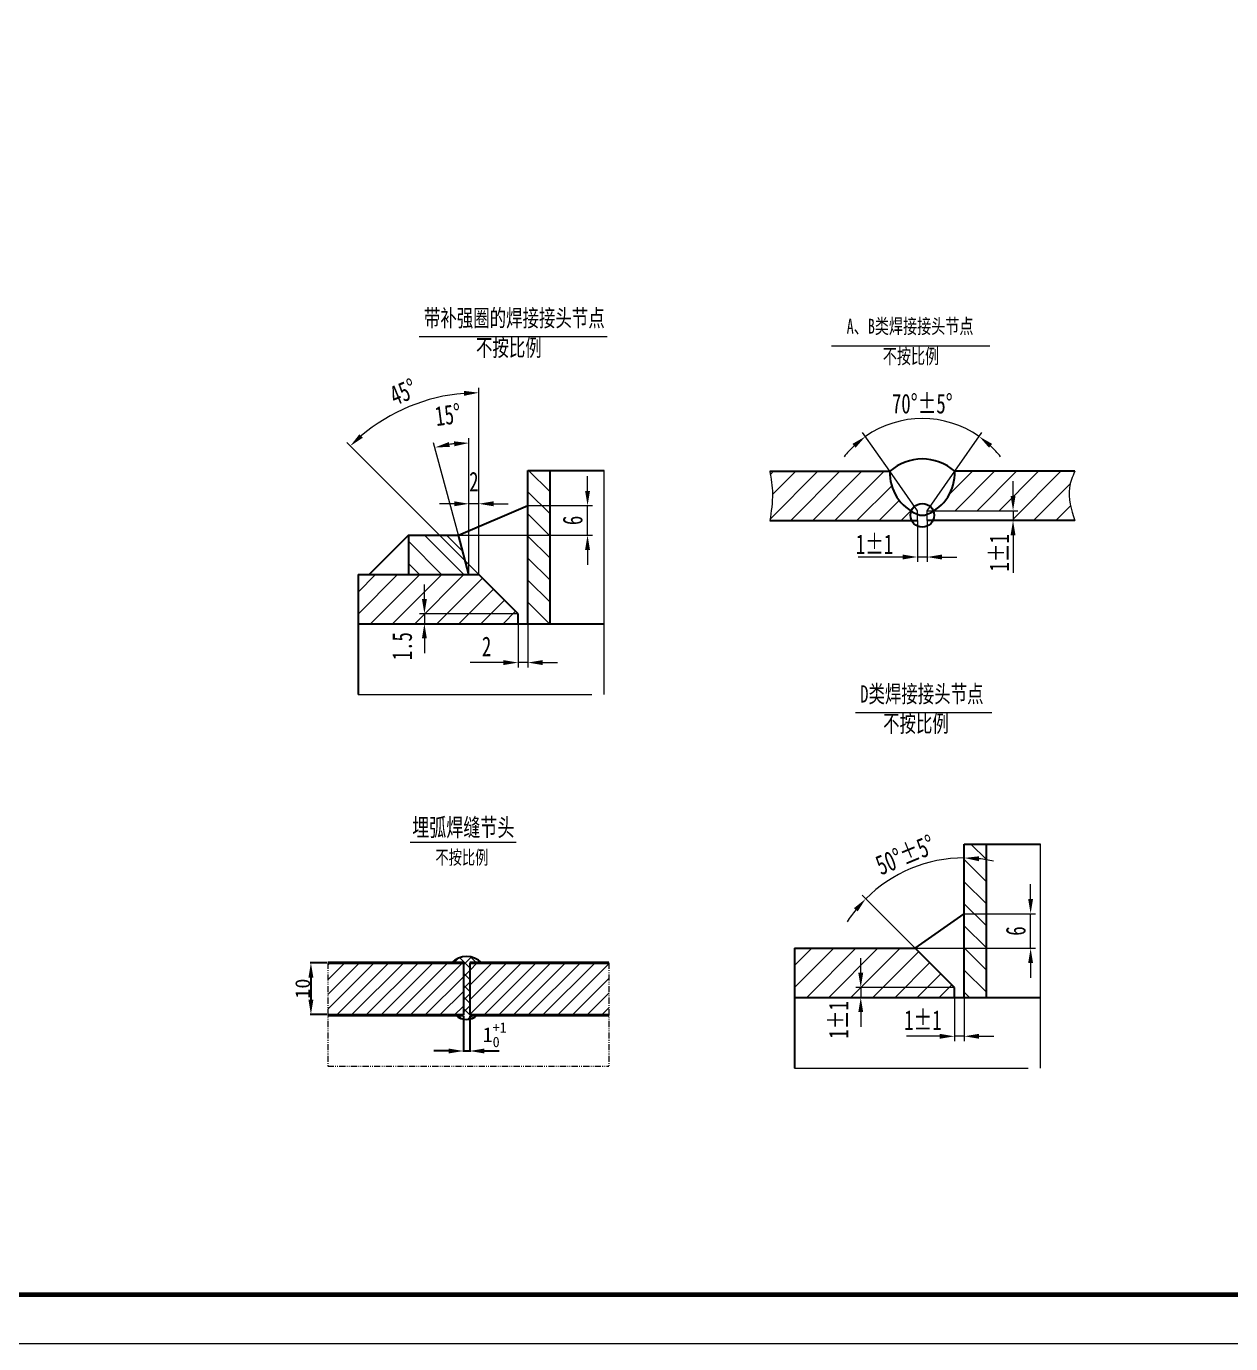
# Model space of a CAD drawing. Extents: x -6371 to 10240, y -9318 to 1396.
# Drawn here: x -491 to 3916, y -9318 to -4498 of the extents above; entities that cross this region are included whole.
import ezdxf
from ezdxf.enums import TextEntityAlignment as Align

# ---------------------------------------------------------------- set-up
doc = ezdxf.new("R2010")
doc.units = 0
doc.header["$LTSCALE"] = 25
doc.header["$PDMODE"] = 1
for name, pattern in [('JXX-L', [2.9499999999999997, 1.9, -0.25, 0.15, -0.25, 0.15, -0.25]), ('JXX-S', [1.7000000000000002, 0.9, -0.2, 0.1, -0.2, 0.1, -0.2]), ('XX-L', [1.25, 0.75, -0.5])]:
    doc.linetypes.add(name, pattern=pattern)
doc.layers.get('Defpoints').update_dxf_attribs({"linetype": 'CONTINUOUS'})
for name, color, linetype, lineweight in [('A 粗实线', 1, 'CONTINUOUS', 25), ('B 细实线', 7, 'CONTINUOUS', 15), ('C 文 字', 2, 'CONTINUOUS', 20), ('G 长虚线', 6, 'XX-L', 15), ('H 短双点线', 3, 'JXX-S', 18), ('I 长双点线', 3, 'JXX-L', 15), ('J 标注尺寸', 2, 'CONTINUOUS', 15)]:
    doc.layers.add(name, color=color, linetype=linetype, lineweight=lineweight)
doc.styles.add('HZTXT', font='SIMFANG.TTF', dxfattribs={"width": 0.75})
doc.styles.get("Standard").update_dxf_attribs({"font": 'SIMFANG.TTF'})
doc.styles.add('style2', font='SIMFANG.TTF', dxfattribs={"width": 0.7})
doc.styles.add('标题中文', font='SIMFANG.TTF', dxfattribs={"width": 0.7})
doc.dimstyles.new('通用标注4.0', dxfattribs={"dimtxt": 54, "dimasz": 54, "dimexe": 3, "dimexo": 3, "dimgap": 3, "dimtad": 1, "dimdec": 0, "dimzin": 0, "dimdsep": 46, "dimtxsty": 'Standard', "dimcen": 3, "dimadec": 0, "dimazin": 0, "dimtfac": 0.375, "dimtdec": 0, "dimtmove": 2, "dimatfit": 3, "dimfxl": 0, "dimtzin": 0, "dimarcsym": 0})

# ---------------------------------------------------------------- blocks, each defined once
blk = doc.blocks.new('*D26')
at = {"layer": 'Defpoints', "color": 0}
for p in [(3237.529882554551, 4833.701037508146), (3244.866875172898, 4832.923096402701), (3234.866875172898, 4816.319008281709), (3242.866875172898, 4808.319008281709), (3244.866875172898, 4806.319008281708)]:
    blk.add_point(p, dxfattribs=at)
at = {"layer": 'J 标注尺寸', "color": 0, "lineweight": -2}
for p, q in [((3244.866875172898, 4832.923096402701), (3244.866875172899, 4835.666970911132)), ((3234.866875172898, 4816.319008281709), (3224.114731783625, 4827.071151670984))]:
    blk.add_line(p, q, dxfattribs=at)
for start, end in [(89.99999999999905, 134.9999999999966), (77.86737145388587, 83.93368572694246), (141.0663142730532, 147.1326285461097)]:
    blk.add_arc((3244.866875172898, 4806.319008281709), 28.34796262942333, start, end, dxfattribs=at)
at = {"layer": 'J 标注尺寸', "color": 0}
for points in [[(3247.836215487091, 4834.008929804123), (3247.889129342651, 4835.00752888478), (3244.866875172899, 4834.666970911132)], [(3222.443971294357, 4824.46779932445), (3223.187503222061, 4823.799098888917), (3224.821838564812, 4826.364044889798)]]:
    blk.add_solid(points, dxfattribs=at)
at = {"layer": 'J 标注尺寸', "color": 0, "insert": (3232.870529236219, 4835.280749340962), "char_height": 4, "attachment_point": 5, "rotation": 22.499999999999368, "style": 'style2'}
blk.add_mtext('{\\f仿宋_GB2312|b0|i0|c134|p49;50°±5°}', dxfattribs=at)
blk = doc.blocks.new('*D25')
at = {"layer": 'Defpoints', "color": 0}
for p in [(3244.866875172898, 4823.321083663805), (3258.347866930999, 4823.321083663805), (3234.866875172899, 4816.319008281709)]:
    blk.add_point(p, dxfattribs=at)
at = {"layer": 'J 标注尺寸', "color": 0, "lineweight": -2}
for p, q in [((3258.347866930999, 4826.321083663805), (3258.347866930999, 4829.321083663805)), ((3244.866875172898, 4823.321083663805), (3259.347866930999, 4823.321083663805)), ((3258.347866930999, 4816.319008281709), (3258.347866930999, 4823.321083663805)), ((3234.866875172899, 4816.319008281709), (3259.347866930999, 4816.319008281709)), ((3258.347866930999, 4813.319008281709), (3258.347866930999, 4810.319008281709))]:
    blk.add_line(p, q, dxfattribs=at)
at = {"layer": 'J 标注尺寸', "color": 0}
for points in [[(3257.847866930999, 4826.321083663805), (3258.847866930999, 4826.321083663805), (3258.347866930999, 4823.321083663805)], [(3257.847866930999, 4813.319008281709), (3258.847866930999, 4813.319008281709), (3258.347866930999, 4816.319008281709)]]:
    blk.add_solid(points, dxfattribs=at)
at = {"layer": 'J 标注尺寸', "color": 0, "insert": (3255.347866930998, 4819.820045972758), "char_height": 4, "attachment_point": 5, "rotation": 90, "style": 'style2'}
blk.add_mtext('6', dxfattribs=at)
blk = doc.blocks.new('*D59')
at = {"layer": 'Defpoints', "color": 0}
for p in [(611.969990611004, -7924.322374693716), (550.524615788675, -8113.44786653043), (611.969990611004, -8113.44786653043)]:
    blk.add_point(p, dxfattribs=at)
at = {"layer": 'J 标注尺寸', "color": 0, "lineweight": -2}
for p, q in [((608.969990611004, -7924.322374693716), (547.5246157886751, -7924.322374693716)), ((550.524615788675, -7978.322374693716), (550.524615788675, -8059.44786653043)), ((608.969990611004, -8113.44786653043), (547.524615788675, -8113.44786653043))]:
    blk.add_line(p, q, dxfattribs=at)
at = {"layer": 'J 标注尺寸', "color": 0}
for points in [[(541.524615788675, -7978.322374693716), (559.524615788675, -7978.322374693716), (550.5246157886751, -7924.322374693716)], [(541.524615788675, -8059.44786653043), (559.524615788675, -8059.44786653043), (550.524615788675, -8113.44786653043)]]:
    blk.add_solid(points, dxfattribs=at)
at = {"layer": 'J 标注尺寸', "color": 0, "insert": (520.5246157886763, -8018.885120612073), "char_height": 54, "attachment_point": 5, "rotation": 90}
blk.add_mtext('10', dxfattribs=at)
blk = doc.blocks.new('*D60')
at = {"layer": 'Defpoints', "color": 0}
for p in [(1108.606582407037, -8116.322374693695), (1131.646582407042, -8116.322374693695), (1131.646582407042, -8247.066305316675)]:
    blk.add_point(p, dxfattribs=at)
at = {"layer": 'J 标注尺寸', "color": 0, "lineweight": -2}
for p, q in [((1108.606582407037, -8119.322374693695), (1108.606582407037, -8250.066305316675)), ((1131.646582407042, -8119.322374693695), (1131.646582407042, -8250.066305316675)), ((1054.606582407037, -8247.066305316675), (1000.606582407037, -8247.066305316675)), ((1108.606582407037, -8247.066305316675), (1131.646582407042, -8247.066305316675)), ((1185.646582407042, -8247.066305316675), (1239.646582407042, -8247.066305316675))]:
    blk.add_line(p, q, dxfattribs=at)
at = {"layer": 'J 标注尺寸', "color": 0}
for points in [[(1054.606582407037, -8238.066305316675), (1054.606582407037, -8256.066305316675), (1108.606582407037, -8247.066305316675)], [(1185.646582407042, -8238.066305316675), (1185.646582407042, -8256.066305316675), (1131.646582407042, -8247.066305316675)]]:
    blk.add_solid(points, dxfattribs=at)
at = {"layer": 'J 标注尺寸', "color": 0, "insert": (1222.87344963936, -8187.639682915295), "char_height": 54, "attachment_point": 5}
blk.add_mtext('\\A1;1{\\H0.7x;\\S+1^ 0;}', dxfattribs=at)
blk = doc.blocks.new('*D30')
at = {"layer": 'Defpoints', "color": 0}
for p in [(3324.119462446368, 4830.319008281709), (3336.232740201391, 4830.319008281709), (3309.975868906919, 4824.319008281709)]:
    blk.add_point(p, dxfattribs=at)
at = {"layer": 'J 标注尺寸', "color": 0, "lineweight": -2}
for p, q in [((3336.232740201391, 4833.319008281709), (3336.232740201391, 4836.319008281709)), ((3324.119462446368, 4830.319008281709), (3337.232740201391, 4830.319008281709)), ((3336.232740201391, 4824.319008281709), (3336.232740201391, 4830.319008281709)), ((3309.975868906919, 4824.319008281709), (3337.232740201391, 4824.319008281709)), ((3336.232740201391, 4821.319008281709), (3336.232740201391, 4818.319008281709))]:
    blk.add_line(p, q, dxfattribs=at)
at = {"layer": 'J 标注尺寸', "color": 0}
for points in [[(3335.732740201391, 4833.319008281709), (3336.732740201391, 4833.319008281709), (3336.232740201391, 4830.319008281709)], [(3335.732740201391, 4821.319008281709), (3336.732740201391, 4821.319008281709), (3336.232740201391, 4824.319008281709)]]:
    blk.add_solid(points, dxfattribs=at)
at = {"layer": 'J 标注尺寸', "color": 0, "insert": (3333.23274020139, 4827.31900828171), "char_height": 4, "attachment_point": 5, "rotation": 90, "style": 'style2'}
blk.add_mtext('6', dxfattribs=at)
blk = doc.blocks.new('*D29')
at = {"layer": 'Defpoints', "color": 0}
for p in [(3304.555543605838, 4852.012039314032), (3314.119462446368, 4826.07680492422), (3314.119462446369, 4816.319008281708), (3314.119462446369, 4816.319008281708), (3322.119462446368, 4808.319008281708)]:
    blk.add_point(p, dxfattribs=at)
at = {"layer": 'J 标注尺寸', "color": 0, "lineweight": -2}
for p, q in [((3314.119462446368, 4826.07680492422), (3314.119462446366, 4854.271153116112)), ((3314.119462446369, 4816.319008281708), (3287.28324347339, 4843.155227254691))]:
    blk.add_line(p, q, dxfattribs=at)
blk.add_arc((3314.119462446369, 4816.319008281708), 36.95214483440336, 94.65289850429649, 130.347101495704, dxfattribs=at)
at = {"layer": 'J 标注尺寸', "color": 0}
for points in [[(3311.101638636669, 4853.648961868828), (3311.142231679556, 4852.649786106078), (3314.119462446366, 4853.271153116111)], [(3290.534943145346, 4844.113967711472), (3289.857122803802, 4844.849195284804), (3287.990350254577, 4842.448120473505)]]:
    blk.add_solid(points, dxfattribs=at)
at = {"layer": 'J 标注尺寸', "color": 0, "insert": (3298.751833285226, 4853.419747024062), "char_height": 4, "attachment_point": 5, "rotation": 22.500000000000004, "style": 'style2'}
blk.add_mtext('45°', dxfattribs=at)
blk = doc.blocks.new('*D28')
at = {"layer": 'Defpoints', "color": 0}
for p in [(3309.789378293003, 4842.95199202451), (3309.975868906919, 4824.319008281709), (3312.119462446369, 4825.228364252725), (3312.119462446369, 4816.31900828171), (3312.119462446369, 4816.31900828171)]:
    blk.add_point(p, dxfattribs=at)
at = {"layer": 'J 标注尺寸', "color": 0, "lineweight": -2}
for p, q in [((3309.975868906919, 4824.319008281709), (3304.941189369089, 4843.108688116714)), ((3312.119462446369, 4825.228364252725), (3312.119462446369, 4844.053725695702))]:
    blk.add_line(p, q, dxfattribs=at)
blk.add_arc((3312.119462446369, 4816.31900828171), 26.73471741399256, 96.43274610756713, 98.56725389243593, dxfattribs=at)
at = {"layer": 'J 标注尺寸', "color": 0}
for points in [[(3308.238893932581, 4842.265948353451), (3308.034677613849, 4843.244874139792), (3305.200008414192, 4842.142762290425)], [(3309.096134720985, 4843.384617619028), (3309.152241541819, 4842.386192847373), (3312.119462446369, 4843.053725695702)]]:
    blk.add_solid(points, dxfattribs=at)
at = {"layer": 'J 标注尺寸', "color": 0, "insert": (3307.84672442892, 4848.773675650336), "char_height": 4, "attachment_point": 5, "rotation": 7.500000000001011, "style": 'style2'}
blk.add_mtext('15°', dxfattribs=at)
blk = doc.blocks.new('*D27')
at = {"layer": 'Defpoints', "color": 0}
for p in [(3312.119462446368, 4830.699540952155), (3312.119462446368, 4816.319008281709), (3314.119462446368, 4816.319008281709)]:
    blk.add_point(p, dxfattribs=at)
at = {"layer": 'J 标注尺寸', "color": 0, "lineweight": -2}
for p, q in [((3312.119462446368, 4816.319008281709), (3312.119462446368, 4831.699540952155)), ((3314.119462446368, 4816.319008281709), (3314.119462446368, 4831.699540952155)), ((3309.119462446368, 4830.699540952155), (3306.119462446368, 4830.699540952155)), ((3314.119462446368, 4830.699540952155), (3312.119462446368, 4830.699540952155)), ((3317.119462446368, 4830.699540952155), (3320.119462446368, 4830.699540952155))]:
    blk.add_line(p, q, dxfattribs=at)
at = {"layer": 'J 标注尺寸', "color": 0}
for points in [[(3309.119462446368, 4831.199540952155), (3309.119462446368, 4830.199540952155), (3312.119462446368, 4830.699540952155)], [(3317.119462446368, 4831.199540952155), (3317.119462446368, 4830.199540952155), (3314.119462446368, 4830.699540952155)]]:
    blk.add_solid(points, dxfattribs=at)
at = {"layer": 'J 标注尺寸', "color": 0, "insert": (3313.119462446368, 4835.199540952155), "char_height": 4, "attachment_point": 5, "style": 'style2'}
blk.add_mtext('2', dxfattribs=at)
blk = doc.blocks.new('*D20')
at = {"layer": 'Defpoints', "color": 0}
for p in [(3057.883918135711, 4137.645602098165), (3047.205497225733, 4127.329979971777), (3060.40881783709, 4127.329979971777), (3052.807157531412, 4119.329979971777), (3054.807157531412, 4119.329979971777)]:
    blk.add_point(p, dxfattribs=at)
at = {"layer": 'J 标注尺寸', "color": 0, "lineweight": -2}
for p, q in [((3047.205497225733, 4127.329979971777), (3041.670125989236, 4135.235309369756)), ((3060.40881783709, 4127.329979971777), (3065.944189073587, 4135.235309369756))]:
    blk.add_line(p, q, dxfattribs=at)
for start, end in [(54.99999999999565, 125.0000000000044), (133.5339302520783, 142.0678605041521), (37.93213949584797, 46.46606974792181)]:
    blk.add_arc((3053.807157531412, 4117.901831965035), 20.16026875055566, start, end, dxfattribs=at)
at = {"layer": 'J 标注尺寸', "color": 0}
for points in [[(3039.604619324006, 4132.904456170163), (3040.237553920406, 4132.130250902369), (3042.243702425587, 4134.416157325467)], [(3067.376761142417, 4132.130250902369), (3068.009695738817, 4132.904456170163), (3065.370612637236, 4134.416157325467)]]:
    blk.add_solid(points, dxfattribs=at)
at = {"layer": 'J 标注尺寸', "color": 0, "insert": (3053.807157531412, 4141.062100715591), "char_height": 4, "attachment_point": 5, "style": 'style2'}
blk.add_mtext('{\\f仿宋_GB2312|b0|i0|c134|p49;70°±5°}', dxfattribs=at)
blk = doc.blocks.new('D类焊接接头节点')
at = {"layer": 'J 标注尺寸'}
h = blk.add_hatch(dxfattribs=at)
h.set_pattern_fill('ANSI31', color=256, angle=90, style=0)
h.set_pattern_definition([(135, (-3239.866875172898, -4819.820045972758), (-2.245064030267288, -2.245064030267288), [])])
h.paths.add_polyline_path([(9.5, 17.6751788846459), (5, 17.6751788846459), (5, -13.50103769104862), (9.5, -13.50103769104862)])
h = blk.add_hatch(dxfattribs=at)
h.set_pattern_fill('ANSI31', color=256, style=0)
h.set_pattern_definition([(45, (-3239.866875172898, -4819.820045972758), (-2.245064030267288, 2.245064030267288), [])])
h.paths.add_polyline_path([(-29.53674107769621, -3.501037691048623), (-29.53674107769621, -13.50103769104862), (-16.05367463827133, -13.50103769104862), (-16.05367463827133, -11.50103769104862), (3.000000000000455, -11.50103769104862), (-4.999999999999544, -3.501037691048623)])
h.paths.add_polyline_path([(3, -13.50103769104862), (3, -11.50103769104862), (-16.05367463827133, -11.50103769104862), (-16.05367463827133, -13.50103769104862)])
at = {"layer": 'A 粗实线'}
for p, q in [((5, 17.6751788846459), (20.46345910245145, 17.6751788846459)), ((5, -13.50103769104862), (5, 17.6751788846459)), ((9.5, -13.50103769104862), (9.5, 17.6751788846459)), ((-4.999999999999545, -3.501037691048623), (5, 3.501037691047713)), ((-29.53674107769621, -3.501037691048623), (-29.53674107769621, -27.88196099332527)), ((-29.53674107769621, -3.501037691048623), (-4.999999999999545, -3.501037691048623)), ((3.000000000000455, -11.50103769104862), (-4.999999999999545, -3.501037691048623)), ((3, -13.50103769104862), (3, -11.50103769104862)), ((-29.53674107769621, -13.50103769104862), (5, -13.50103769104862)), ((5, -13.50103769104862), (20.46345910245145, -13.50103769104862))]:
    blk.add_line(p, q, dxfattribs=at)
at = {"layer": 'I 长双点线'}
for p, q in [((20.46345910245145, -27.88196099332527), (20.46345910245145, 17.6751788846459)), ((-29.53674107769621, -27.88196099332527), (20.46345910245191, -27.88196099332527))]:
    blk.add_line(p, q, dxfattribs=at)
at = {"layer": 'J 标注尺寸'}
for p, q in [((-17.09550206171116, 44.44535657877896), (10.60261358208663, 44.44535657877896)), ((-16.05367463827133, -8.501037691048623), (-16.05367463827133, -5.501037691048623)), ((3.000000000000455, -11.50103769104862), (-17.05367463827133, -11.50103769104862)), ((-16.05367463827133, -11.50103769104862), (-16.05367463827133, -13.50103769104862)), ((3.000000000000455, -13.50103769104862), (-17.05367463827133, -13.50103769104862)), ((3, -13.50103769104862), (3, -22.4067950646695)), ((5, -13.50103769104862), (5, -22.4067950646695)), ((-16.05367463827133, -16.50103769104862), (-16.05367463827133, -19.50103769104862)), ((0, -21.4067950646695), (-6.736571717381594, -21.4067950646695)), ((5, -21.4067950646695), (3, -21.4067950646695)), ((8, -21.4067950646695), (11, -21.4067950646695))]:
    blk.add_line(p, q, dxfattribs=at)
for points in [[(-16.55367463827133, -8.501037691048623), (-15.55367463827133, -8.501037691048623), (-16.05367463827133, -11.50103769104862)], [(-16.55367463827133, -16.50103769104862), (-15.55367463827133, -16.50103769104862), (-16.05367463827133, -13.50103769104862)], [(0, -20.9067950646695), (0, -21.9067950646695), (3, -21.4067950646695)], [(8, -20.9067950646695), (8, -21.9067950646695), (5, -21.4067950646695)]]:
    blk.add_solid(points, dxfattribs=at)
at = {"layer": 'J 标注尺寸', "char_height": 3.5, "width": 51, "attachment_point": 1, "style": 'style2'}
for s, insert in [('D{\\f仿宋_GB2312|b0|i0|c134|p49;类焊接接头节点}', (-16.14644854581275, 49.94362858592831)), ('{\\f仿宋_GB2312|b0|i0|c134|p49;不按比例}', (-11.5092115260486, 43.93366311076716))]:
    blk.add_mtext(s, dxfattribs=dict(at, insert=insert))
at = {"layer": 'J 标注尺寸', "insert": (-20.55367463827179, -18.07682058142836), "char_height": 4, "attachment_point": 5, "rotation": 90, "style": 'style2'}
blk.add_mtext('{\\f仿宋_GB2312|b0|i0|c134|p49;1±1}', dxfattribs=at)
at = {"layer": 'J 标注尺寸', "insert": (-3.407385127946327, -18.11277421253726), "char_height": 4, "attachment_point": 5, "style": 'style2'}
blk.add_mtext('{\\f仿宋_GB2312|b0|i0|c134|p49;1±1}', dxfattribs=at)
at = {"layer": 'J 标注尺寸'}
dim = blk.add_angular_dim_2l(base=(-2.336992618347722, 13.8809915353886), line1=((5, -13.50103769104862), (5, 13.10305042994332)), line2=((3.000000000000455, -11.50103769104862), (-4.999999999999545, -3.501037691048623)), text='{\\f仿宋_GB2312|b0|i0|c134|p49;50°±5°}', dimstyle='通用标注4.0', dxfattribs=at)
dim.commit()
dim.dimension.update_dxf_attribs({"geometry": '*D26', "text_midpoint": (-6.996345936679973, 15.46070336820412), "insert": (-3239.866875172898, -4819.820045972758)})
dim = blk.add_linear_dim(base=(18.48099175810057, 3.501037691047713), p1=(-4.999999999999545, -3.501037691048623), p2=(5, 3.501037691047713), angle=90, text='6', dimstyle='通用标注4.0', dxfattribs=at)
dim.commit()
dim.dimension.update_dxf_attribs({"geometry": '*D25', "text_midpoint": (15.48099175810012, 0), "insert": (-3239.866875172898, -4819.820045972758)})
blk = doc.blocks.new('带补强圈的焊接接头节点')
at = {"layer": 'J 标注尺寸'}
h = blk.add_hatch(dxfattribs=at)
h.set_pattern_fill('ANSI31', color=256, angle=90, style=0)
h.set_pattern_definition([(135, (-3234.866875172899, -4816.319008281709), (-2.245064030267288, -2.245064030267288), [])])
h.paths.add_polyline_path([(14.49999999999955, 21.17621657569453), (9.999999999999545, 21.17621657569453), (9.999999999999545, -10), (14.49999999999955, -10)])
h = blk.add_hatch(dxfattribs=at)
h.set_pattern_fill('ANSI31', color=256, angle=90, style=0)
h.set_pattern_definition([(135, (-3314.119462446368, -4816.319008281709), (-2.245064030267288, -2.245064030267288), [])])
h.paths.add_polyline_path([(-14.29627415095502, 8), (-14.29627415095502, 0), (-2, 0), (-4.143593539449285, 8)])
h = blk.add_hatch(dxfattribs=at)
h.set_pattern_fill('ANSI31', color=256, style=0)
h.set_pattern_definition([(45, (-3234.866875172899, -4816.319008281709), (-2.245064030267288, 2.245064030267288), [])])
h.paths.add_polyline_path([(-24.53674107769666, 0), (-24.53674107769666, -10), (-11.05367463827179, -10), (-11.05367463827179, -8), (8, -8), (0, 0)])
h.paths.add_polyline_path([(7.999999999999545, -10), (7.999999999999545, -8), (-11.05367463827179, -8), (-11.05367463827179, -10)], flags=17)
at = {"layer": 'A 粗实线'}
for p, q in [((9.999999999999545, -10), (9.999999999999545, 21.17621657569453)), ((9.999999999999545, 21.17621657569453), (25.463459102451, 21.17621657569453)), ((14.49999999999955, -10), (14.49999999999955, 21.17621657569453)), ((-4.143593539449284, 8), (9.999999999999545, 14)), ((-14.29627415095501, 8), (-22.24582160147474, 0.05045254947981448)), ((-14.29627415095547, 8), (-4.143593539449284, 8)), ((-14.29627415095501, 8), (-14.29627415095501, 0)), ((-2, 0), (-4.143593539449284, 8)), ((-24.53674107769666, 0), (-24.53674107769666, -24.38092330227664)), ((-24.53674107769666, 0), (0, 0)), ((8, -8), (0, 0)), ((7.999999999999545, -10), (7.999999999999545, -8)), ((-24.53674107769666, -10), (9.999999999999545, -10)), ((9.999999999999545, -10), (25.463459102451, -10))]:
    blk.add_line(p, q, dxfattribs=at)
at = {"layer": 'I 长双点线'}
for p, q in [((25.463459102451, -24.38092330227664), (25.463459102451, 21.17621657569453)), ((-24.53674107769666, -24.38092330227664), (25.46345910245145, -24.38092330227664))]:
    blk.add_line(p, q, dxfattribs=at)
at = {"layer": 'J 标注尺寸'}
for p, q in [((-12.09550206171161, 48.39652503983234), (26.1031166849275, 48.39652503983234)), ((-2, 0), (-2, 8.90935597101452)), ((0, 0), (0, 9.757796642511494)), ((-11.05367463827179, -5), (-11.05367463827179, -2)), ((8, -8), (-12.05367463827179, -8)), ((-11.05367463827179, -8), (-11.05367463827179, -10)), ((8, -10), (-12.05367463827179, -10)), ((7.999999999999545, -10), (7.999999999999545, -18.90575737362087)), ((9.999999999999545, -10), (9.999999999999545, -18.90575737362087)), ((-11.05367463827179, -13), (-11.05367463827179, -16)), ((4.999999999999545, -17.90575737362087), (-1.736571717382049, -17.90575737362087)), ((9.999999999999545, -17.90575737362087), (7.999999999999545, -17.90575737362087)), ((12.99999999999955, -17.90575737362087), (15.99999999999955, -17.90575737362087))]:
    blk.add_line(p, q, dxfattribs=at)
for points in [[(-11.55367463827179, -5), (-10.55367463827179, -5), (-11.05367463827179, -8)], [(-11.55367463827179, -13), (-10.55367463827179, -13), (-11.05367463827179, -10)], [(4.999999999999545, -17.40575737362087), (4.999999999999545, -18.40575737362087), (7.999999999999545, -17.90575737362087)], [(12.99999999999955, -17.40575737362087), (12.99999999999955, -18.40575737362087), (9.999999999999545, -17.90575737362087)]]:
    blk.add_solid(points, dxfattribs=at)
at = {"layer": 'J 标注尺寸', "char_height": 3.5, "width": 51, "attachment_point": 1, "style": 'style2'}
for s, insert in [('{\\f仿宋_GB2312|b0|i0|c134|p49;带补强圈的焊接接头节点}', (-11.1464485458132, 53.89479704698169)), ('{\\f仿宋_GB2312|b0|i0|c134|p49;不按比例}', (-0.5665211061864284, 47.88483157182054))]:
    blk.add_mtext(s, dxfattribs=dict(at, insert=insert))
at = {"layer": 'J 标注尺寸', "insert": (-15.55367463827224, -14.57578289037974), "char_height": 4, "attachment_point": 5, "rotation": 90, "style": 'style2'}
blk.add_mtext('{\\f仿宋_GB2312|b0|i0|c134|p49;1\\f仿宋_GB2312|b0|i0|c0|p49;.\\f仿宋_GB2312|b0|i0|c134|p49;5}', dxfattribs=at)
at = {"layer": 'J 标注尺寸', "insert": (1.592614872053218, -14.61173652148864), "char_height": 4, "attachment_point": 5, "style": 'style2'}
blk.add_mtext('{\\f仿宋_GB2312|b0|i0|c134|p49;2}', dxfattribs=at)
at = {"layer": 'J 标注尺寸'}
for base, line1, line2, picture, middle in [((-9.563918840530732, 35.69303103232323), ((0, 0), (0, 9.757796642511494)), ((8, -8), (0, 0)), '*D29', (-15.3676291611423, 37.10073874235241)), ((-4.330084153365078, 26.63298374280112), ((-2, 0), (-4.143593539449284, 8)), ((-2, 0), (-2, 8.90935597101452)), '*D28', (-6.272738017448773, 32.45466736862818))]:
    dim = blk.add_angular_dim_2l(base=base, line1=line1, line2=line2, dimstyle='通用标注4.0', dxfattribs=at)
    dim.commit()
    dim.dimension.update_dxf_attribs({"geometry": picture, "text_midpoint": middle, "insert": (-3314.119462446368, -4816.319008281709)})
dim = blk.add_linear_dim(base=(-2, 14.38053267044597), p1=(0, 0), p2=(-2, 0), dimstyle='通用标注4.0', dxfattribs=at)
dim.commit()
dim.dimension.update_dxf_attribs({"geometry": '*D27', "text_midpoint": (-1, 18.88053267044597), "insert": (-3314.119462446368, -4816.319008281709)})
dim = blk.add_linear_dim(base=(22.11327775502241, 14), p1=(-4.14359353944883, 8), p2=(9.999999999999545, 14), angle=90, dimstyle='通用标注4.0', dxfattribs=at)
dim.commit()
dim.dimension.update_dxf_attribs({"geometry": '*D30', "text_midpoint": (19.11327775502195, 11.00000000000091), "insert": (-3314.119462446368, -4816.319008281709)})
blk = doc.blocks.new('A、B类焊接接头节点')
at = {"layer": 'J 标注尺寸'}
h = blk.add_hatch(dxfattribs=at)
h.set_pattern_fill('ANSI31', color=256, style=0)
h.set_pattern_definition([(45, (-3052.83468107322, -4119.501599075016), (-2.245064030267288, 2.245064030267288), [])])
edge = h.paths.add_edge_path()
edge.add_arc((0.9724764581915222, -1.109201533366104), 2.410373919064113, 180, 206.1529425672991, ccw=False)
edge.add_arc((0.9724764581915228, -1.109201533366103), 2.410373919064114, 158.9896631412668, 180, ccw=False)
edge.add_arc((3.425507529766036, 7.49942255827591), 9.060664960463033, 177.919350547366, 238.729860753278, ccw=False)
edge.add_line((-5.629183847487184, 7.828380896760791), (-30.02752354180847, 7.828380896760791))
edge.add_spline(control_points=[(-30.02752354180848, 7.828380896760791), (-29.77489933522884, 6.322001552556685), (-29.2168478361109, 2.994381992039052), (-29.74077360850242, -0.3443157079173034), (-30.02752354180848, -2.171619103239209)], knot_values=[0, 0, 0, 0, 4.553085131909655, 10.0578484456397, 10.0578484456397, 10.0578484456397, 10.0578484456397], degree=3, periodic=0)
edge.add_line((-30.02752354180847, -2.171619103239209), (-1.191125015492904, -2.171619103239209))
edge = h.paths.add_edge_path()
edge.add_line((19.42080517950308, -0.171619103239209), (19.42080517950308, -2.171619103239209))
edge.add_line((19.42080517950308, -2.171619103239209), (20.42080517950308, -2.171619103239209))
edge.add_line((20.42080517950308, -2.171619103239209), (31.97247645819152, -2.171619103239209))
edge.add_spline(control_points=[(31.97247645819152, -2.171619103239209), (31.25895520104405, 0.07102048241540615), (30.17200279387998, 3.487376297477567), (31.51208168879566, 6.718353101825414), (31.97247645819152, 7.828380896760791)], knot_values=[0, 0, 0, 0, 6.737565344485811, 10.26376270678672, 10.26376270678672, 10.26376270678672, 10.26376270678672], degree=3, periodic=0)
edge.add_line((31.97247645819152, 7.828380896760791), (7.574136763870229, 7.828380896760791))
edge.add_arc((-1.480554613382994, 7.499422558275914), 9.060664960463034, -57.84712910257002, 2.0806494526340202, ccw=False)
edge.add_line((3.341350544649661, -0.1716191032392089), (19.42080517950308, -0.171619103239209))
at = {"layer": 'A 粗实线'}
for p, q in [((-30.02752354180848, 7.828380896760791), (-5.629183847487184, 7.828380896760791)), ((31.97247645819152, 7.828380896760791), (7.574136763870229, 7.828380896760791)), ((-30.02752354180848, -2.171619103239209), (-0.0275235418084776, -2.171619103239209)), ((31.97247645819152, -2.171619103239209), (1.972476458191522, -2.171619103239209))]:
    blk.add_line(p, q, dxfattribs=at)
blk.add_circle((0.9724764581915224, -1.109201533366104), 2.410373919064114, dxfattribs=at)
for centre, radius, start, end in [((0.9724764581915224, 0.431326579285269), 9.914551496021247, 48.25199659378093, 131.7480034062191), ((3.425507529766037, 7.49942255827591), 9.060664960463033, 177.9193505474088, 247.5980844388618), ((-1.480554613382992, 7.49942255827591), 9.060664960463033, 292.4019155611382, 2.080649452591131), ((0.9724764581915224, 1.164279305239688), 2.273480838605612, 243.9054237838305, 296.0945762161695)]:
    blk.add_arc(centre, radius, start, end, dxfattribs=at)
at = {"layer": 'G 长虚线'}
for p, q in [((-0.0275235418084776, -0.1716191032392089), (-5.629183847487184, 7.828380896760791)), ((1.972476458191522, -0.1716191032392089), (7.574136763870229, 7.828380896760791)), ((-0.0275235418084776, -2.171619103239209), (-0.0275235418084776, -0.1716191032392089)), ((1.972476458191522, -2.171619103239209), (1.972476458191522, -0.1716191032392089))]:
    blk.add_line(p, q, dxfattribs=at)
at = {"layer": 'J 标注尺寸'}
for p, q in [((-17.45923061490248, 33.33245176859782), (14.67352537791157, 33.33245176859782)), ((19.42080517950308, 2.828380896760791), (19.42080517950308, 5.828380896760791)), ((-0.0275235418084776, -2.171619103239209), (-0.0275235418084776, -10.59177609030485)), ((1.972476458191522, -0.1716191032392089), (20.42080517950308, -0.1716191032392089)), ((1.972476458191522, -2.171619103239209), (20.42080517950308, -2.171619103239209)), ((1.972476458191522, -2.171619103239209), (1.972476458191522, -10.59177609030485)), ((19.42080517950308, -0.1716191032392089), (19.42080517950308, -2.171619103239209)), ((19.42080517950308, -5.171619103239209), (19.42080517950308, -12.78566047887034)), ((-3.027523541808478, -9.591776090304847), (-12.06837029403323, -9.591776090304847)), ((1.972476458191522, -9.591776090304847), (-0.0275235418084776, -9.591776090304847)), ((4.972476458191522, -9.591776090304847), (7.972476458191522, -9.591776090304847))]:
    blk.add_line(p, q, dxfattribs=at)
for points in [[(-30.02752354180848, 7.828380896760791), (-29.49137839366449, 3.30697264284936), (-30.02752354180848, -2.171619103239209)], [(31.97247645819152, 7.828380896760791), (30.87775968063943, 4.476416843426705), (31.97247645819152, -2.171619103239209)]]:
    blk.add_spline(points, degree=3, dxfattribs=at)
for points in [[(18.92080517950308, 2.828380896760791), (19.92080517950308, 2.828380896760791), (19.42080517950308, -0.1716191032392089)], [(18.92080517950308, -5.171619103239209), (19.92080517950308, -5.171619103239209), (19.42080517950308, -2.171619103239209)], [(-3.027523541808478, -9.091776090304847), (-3.027523541808478, -10.09177609030485), (-0.0275235418084776, -9.591776090304847)], [(4.972476458191522, -9.091776090304847), (4.972476458191522, -10.09177609030485), (1.972476458191522, -9.591776090304847)]]:
    blk.add_solid(points, dxfattribs=at)
at = {"layer": 'J 标注尺寸', "char_height": 3, "width": 62.1, "attachment_point": 1, "style": '标题中文'}
for s, insert in [('A、B类焊接接头节点', (-14.39898569278739, 38.83549824427791)), ('不按比例', (-7.054353004084987, 32.72100108746417))]:
    blk.add_mtext(s, dxfattribs=dict(at, insert=insert))
at = {"layer": 'J 标注尺寸', "insert": (-8.743528309725662, -6.985362863139017), "char_height": 4, "attachment_point": 5, "style": 'style2'}
blk.add_mtext('{\\f仿宋_GB2312|b0|i0|c134|p49;1±1}', dxfattribs=at)
at = {"layer": 'J 标注尺寸', "insert": (16.61660408829994, -8.731458114535599), "char_height": 4, "attachment_point": 5, "rotation": 90, "style": 'style2'}
blk.add_mtext('{\\f仿宋_GB2312|b0|i0|c134|p49;1±1}', dxfattribs=at)
at = {"layer": 'J 标注尺寸'}
dim = blk.add_angular_dim_2l(base=(5.049237062490647, 18.1440030231488), line1=((-0.0275235418084776, -0.1716191032392089), (-5.629183847487184, 7.828380896760791)), line2=((1.972476458191522, -0.1716191032392089), (7.574136763870229, 7.828380896760791)), text='{\\f仿宋_GB2312|b0|i0|c134|p49;70°±5°}', dimstyle='通用标注4.0', dxfattribs=at)
dim.commit()
dim.dimension.update_dxf_attribs({"geometry": '*D20', "text_midpoint": (0.9724764581915224, 21.56050164057433), "insert": (-3052.83468107322, -4119.501599075016)})

msp = doc.modelspace()

# ---------------------------------------------------------------- hatches: boundary and pattern name
at = {"layer": 'B 细实线'}
h = msp.add_hatch(dxfattribs=at)
h.set_pattern_fill('ANSI37', color=256, scale=9.599999999999039, style=0)
h.set_pattern_definition([(45, (-23088.82078497564, -5231.830523746297), (-21.55261469056381, 21.55261469056381), []), (135, (-23088.82078497564, -5231.830523746297), (-21.55261469056381, -21.55261469056381), [])])
h.paths.add_polyline_path([(1131.646582407042, -7924.322374693716), (1175.783575785425, -7924.322374693716, 0.4139641508006465), (1064.469589028663, -7924.322374693716), (1108.606582407033, -7924.322374693716), (1108.606582407033, -8116.322374693695), (1080.790180167873, -8116.322374693695, 0.4032903757091589), (1159.462984646215, -8116.322374693695), (1131.646582407032, -8116.322374693695)])
h = msp.add_hatch(dxfattribs=at)
h.set_pattern_fill('ANSI31', color=256, scale=11.9999999999988, style=0)
h.set_pattern_definition([(45, (-23088.82078497564, -5231.830523746297), (-26.94076836320476, 26.94076836320476), [])])
h.paths.add_polyline_path([(1108.606582407033, -8116.322374693695), (1108.606582407037, -7924.322374693716), (611.969990611004, -7924.322374693715), (611.969990611004, -8116.322374693695)])
h.paths.add_polyline_path([(1131.646582407035, -7924.322374693716), (1131.646582407042, -8116.322374693695), (1640.987912780046, -8116.322374693695), (1640.987912780042, -7924.322374693716)])

# ---------------------------------------------------------------- linework, layer by layer
at = {"layer": 'A 粗实线', "lineweight": 40}
for p, q in [((611.9699906110036, -7924.322374693715), (1108.606582407037, -7924.322374693716)), ((1131.646582407042, -7924.322374693716), (1640.987912780045, -7924.322374693716)), ((611.9699906110036, -8116.322374693696), (1108.606582407037, -8116.322374693696)), ((1131.646582407042, -8116.322374693696), (1640.987912780045, -8116.322374693696))]:
    msp.add_line(p, q, dxfattribs=at)
at = {"layer": 'A 粗实线'}
for p, q in [((1108.606582407037, -7924.322374693716), (1108.606582407037, -8116.322374693696)), ((1131.646582407042, -7924.322374693716), (1131.646582407032, -8116.322374693696))]:
    msp.add_line(p, q, dxfattribs=at)
at = {"layer": 'A 粗实线', "color": 5, "lineweight": 60}
msp.add_lwpolyline([(-4448.198954371564, -9137.981960462534), (10059.80104562844, -9137.981960462534), (10059.80104562844, 1194.018039537466), (-4448.198954371564, 1194.018039537466)], close=True, dxfattribs=at)
at = {"layer": 'A 粗实线'}
for centre, radius, start, end in [((1120.126582407042, -7980.026786844786), 78.74441215107008, 45.02439710037518, 134.9756028996248), ((1120.126582407042, -8075.485041654629), 56.70132547715026, 226.072507790596, 313.927492209404)]:
    msp.add_arc(centre, radius, start, end, dxfattribs=at)
at = {"layer": 'B 细实线'}
msp.add_line((913.7847588192762, -7482.334709228478), (1301.846520509642, -7482.334709228478), dxfattribs=at)
msp.add_lwpolyline([(-4898.198954371564, -9317.981960462534), (10239.80104562844, -9317.981960462534), (10239.80104562844, 1374.018039537466), (-4898.198954371564, 1374.018039537466)], close=True, dxfattribs=at)
at = {"layer": 'H 短双点线'}
for p, q in [((611.9699906110036, -7924.322374693716), (611.9699906110036, -8302.573358367143)), ((1640.987912780045, -7924.322374693716), (1640.987912780045, -8302.573358367143)), ((611.9699906110036, -8302.573358367143), (1640.987912780045, -8302.573358367143))]:
    msp.add_line(p, q, dxfattribs=at)

# ---------------------------------------------------------------- block references
at = {"layer": 'J 标注尺寸', "xscale": 17.99999999999836, "yscale": 17.99999999999836, "zscale": 1.19999999999988}
for name, p in [('带补强圈的焊接接头节点', (1164.778276333919, -6503.532991531116)), ('A、B类焊接接头节点', (2770.432105157142, -6266.870522863159)), ('D类焊接接头节点', (2851.615254860382, -7807.972154410571))]:
    msp.add_blockref(name, p, dxfattribs=at)

# ---------------------------------------------------------------- texts
at = {"layer": 'C 文 字', "style": 'HZTXT', "width": 0.7}
msp.add_text('不按比例', height=50.67634214522373, dxfattribs=at).set_placement((1006.274702289158, -7538.690508695781), align=Align.MIDDLE_LEFT)
at = {"layer": 'G 长虚线', "color": 2, "style": 'HZTXT', "width": 0.699999988079071}
msp.add_text('埋弧焊缝节头', height=65.28595631249347, dxfattribs=at).set_placement((1108.261052323862, -7427.513904727726), align=Align.MIDDLE)

# ---------------------------------------------------------------- dimensions: what is measured, and where the dimension line sits
at = {"layer": 'J 标注尺寸'}
dim = msp.add_linear_dim(base=(550.524615788675, -8113.44786653043), p1=(611.969990611004, -7924.322374693716), p2=(611.969990611004, -8113.44786653043), angle=90, text='10', dimstyle='通用标注4.0', dxfattribs=at)
dim.commit()
dim.dimension.update_dxf_attribs({"geometry": '*D59', "text_midpoint": (520.5246157886763, -8018.885120612073)})
dim = msp.add_linear_dim(base=(1131.646582407042, -8247.066305316675), p1=(1108.606582407037, -8116.322374693695), p2=(1131.646582407042, -8116.322374693695), text='\\A1;1{\\H0.7x;\\S+1^ 0;}', dimstyle='通用标注4.0', dxfattribs=at)
dim.commit()
dim.dimension.update_dxf_attribs({"geometry": '*D60', "text_midpoint": (1222.87344963936, -8187.639682915295), "dimtype": 160})

doc.saveas('drawing.dxf')
